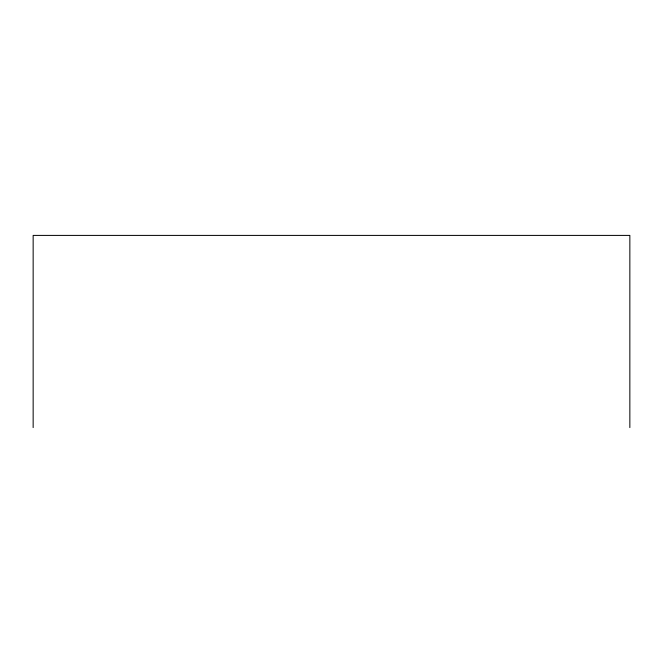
<?xml version="1.0" encoding="UTF-8"?>
<svg xmlns="http://www.w3.org/2000/svg" width="663" height="663" viewBox="0 0 663 663"><rect width="100%" height="100%" fill="white"/><g stroke="black" fill="none" stroke-linecap="round" stroke-linejoin="round"><path stroke-width="0.99" d="M629.85 427.594L629.85 235.406L33.15 235.406L33.15 427.594"/></g></svg>
